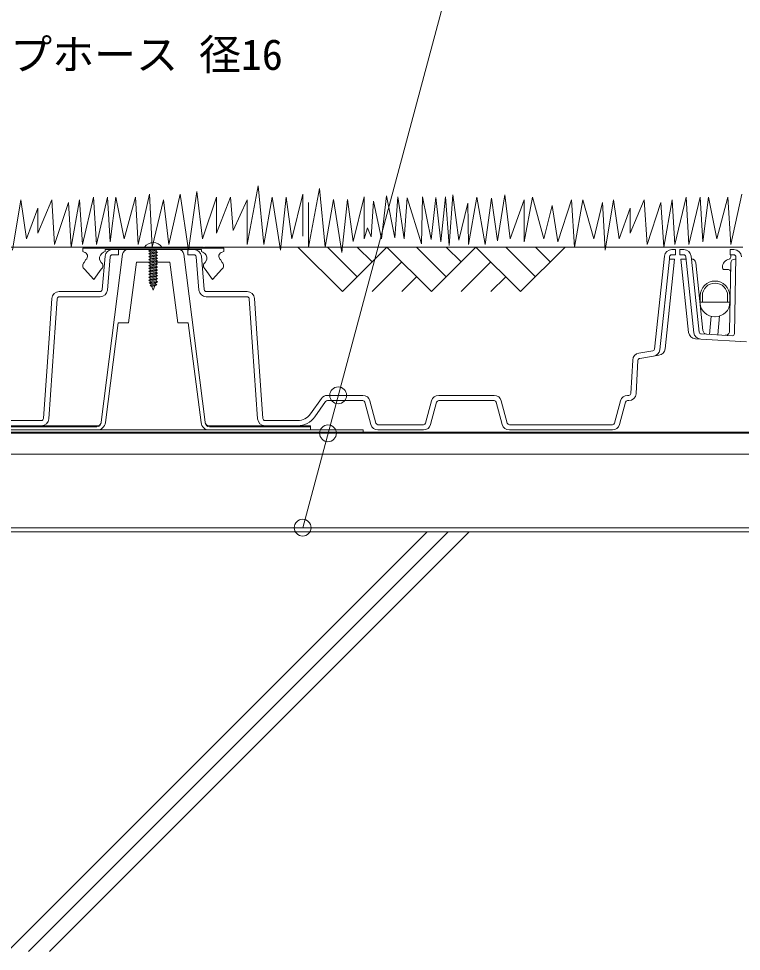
# Model space of a CAD drawing. Units: millimetres, scale not verified. Extents: x -1485 to 1485, y -1050 to 1050.
# Drawn here: x -232.5 to 111.9, y -415.8 to 28.9 of the extents above; entities that cross this region are included whole.
import ezdxf
from ezdxf.enums import TextEntityAlignment as Align

# ---------------------------------------------------------------- set-up
doc = ezdxf.new("R2010")
doc.units = ezdxf.units.MM
doc.header["$LTSCALE"] = 7
for name, color, linetype, lineweight in [('0-2_HATCH', 9, 'Continuous', 18), ('0-3_KUTAI', 3, 'Continuous', 18), ('0-4_BOUSUI', 1, 'Continuous', 18), ('0-6_dannnetu', 6, 'Continuous', 18), ('0-7_KANAMONO', 4, 'Continuous', 18), ('0-8_MOJI', 7, 'Continuous', 18), ('0-9_ecom', 7, 'Continuous', 9), ('0-A_GREEN', 3, 'Continuous', 18)]:
    doc.layers.add(name, color=color, linetype=linetype, lineweight=lineweight)
doc.styles.add('ＭＳ ゴシック', font='')
doc.styles.get('ＭＳ ゴシック').set_extended_font_data('MS Gothic')

msp = doc.modelspace()

# ---------------------------------------------------------------- linework, layer by layer
at = {"layer": '0-2_HATCH'}
for p, q in [((-237.775, -415.801), (-37.775, -215.801)), ((-227.775, -415.801), (-27.775, -215.801)), ((-217.775, -415.801), (-17.775, -215.801))]:
    msp.add_line(p, q, dxfattribs=at)
at = {"layer": '0-3_KUTAI'}
msp.add_line((681.628, -215.801), (-846.223, -215.801), dxfattribs=at)
at = {"layer": '0-4_BOUSUI'}
for p, q in [((681.628, -168.201), (-846.223, -168.201)), ((681.628, -168.801), (-846.223, -168.801)), ((681.628, -168.201), (-518.372, -168.201)), ((681.628, -213.801), (-846.223, -213.801))]:
    msp.add_line(p, q, dxfattribs=at)
msp.add_lwpolyline([(-268.372, -167.201), (-68.372, -167.201), (-68.372, -168.201), (-268.372, -168.201)], close=True, dxfattribs=at)
at = {"layer": '0-6_dannnetu'}
msp.add_line((681.628, -178.801), (-846.223, -178.801), dxfattribs=at)
at = {"layer": '0-7_KANAMONO'}
for p, q in [((-145.038, -80.001), (-191.707, -80.001)), ((-166.872, -81.201), (-170.472, -81.801)), ((-166.272, -82.501), (-170.472, -83.201)), ((-166.272, -83.901), (-170.472, -84.601)), ((-169.772, -81.397), (-168.989, -81.201)), ((-169.772, -81.397), (-169.772, -81.201)), ((-169.772, -82.205), (-166.972, -81.505)), ((-169.772, -82.797), (-166.972, -82.097)), ((-169.772, -83.605), (-166.972, -82.905)), ((-169.772, -84.197), (-166.972, -83.497)), ((-169.772, -85.005), (-166.972, -84.305)), ((-200.422, -85.955), (-201.211, -87.347)), ((-193.102, -87.347), (-193.891, -85.955)), ((-166.272, -85.301), (-170.472, -86.001)), ((-166.272, -86.701), (-170.472, -87.401)), ((-166.272, -88.101), (-170.472, -88.801)), ((-169.772, -85.597), (-166.972, -84.897)), ((-169.772, -86.405), (-166.972, -85.705)), ((-169.772, -86.997), (-166.972, -86.297)), ((-169.772, -87.805), (-166.972, -87.105)), ((-169.772, -88.397), (-166.972, -87.697)), ((-169.772, -89.205), (-166.972, -88.505)), ((-142.853, -85.955), (-143.642, -87.347)), ((-135.534, -87.347), (-136.323, -85.955)), ((-166.272, -89.501), (-170.472, -90.201)), ((-166.272, -90.901), (-170.472, -91.601)), ((-166.272, -92.301), (-170.472, -93.001)), ((-169.772, -89.797), (-166.972, -89.097)), ((-169.772, -90.605), (-166.972, -89.905)), ((-169.772, -91.197), (-166.972, -90.497)), ((-169.772, -92.005), (-166.972, -91.305)), ((-169.772, -92.597), (-166.972, -91.897)), ((-169.772, -93.405), (-166.972, -92.705)), ((-169.772, -93.997), (-166.972, -93.297)), ((-166.272, -93.701), (-170.472, -94.401)), ((-166.272, -95.101), (-170.472, -95.801)), ((-166.272, -96.501), (-170.313, -97.174)), ((-166.272, -96.501), (-170.313, -97.174)), ((-169.772, -94.805), (-166.972, -94.105)), ((-169.772, -95.397), (-166.972, -94.697)), ((-169.772, -96.205), (-166.972, -95.505)), ((-169.709, -96.781), (-166.972, -96.097)), ((-169.435, -97.564), (-167.106, -96.982)), ((-169.259, -98.068), (-167.316, -97.583)), ((-166.711, -97.974), (-169.85, -98.497)), ((-166.711, -97.974), (-169.85, -98.497)), ((-168.999, -98.812), (-167.626, -98.468)), ((105.388, -106.199), (105.388, -103.199)), ((106.388, -106.199), (106.388, -103.199))]:
    msp.add_line(p, q, dxfattribs=at)
for points in [[(-135.473, -82.443), (-134.766, -82.101), (-134.766, -80.601), (-201.979, -80.601), (-201.979, -82.101), (-201.271, -82.443)], [(-192.042, -82.443), (-191.334, -82.101), (-191.334, -81.201), (-145.41, -81.201)], [(-168.999, -98.812), (-169.85, -98.497), (-169.259, -98.068), (-169.435, -97.564), (-170.313, -97.174), (-169.709, -96.781), (-169.772, -96.601), (-169.772, -96.205), (-170.472, -95.801), (-169.772, -95.397), (-169.772, -94.805), (-170.472, -94.401), (-169.772, -93.997), (-169.772, -93.405), (-170.472, -93.001), (-169.772, -92.597), (-169.772, -92.005), (-170.472, -91.601), (-169.772, -91.197), (-169.772, -90.605), (-170.472, -90.201), (-169.772, -89.797), (-169.772, -89.205), (-170.472, -88.801), (-169.772, -88.397), (-169.772, -87.805), (-170.472, -87.401), (-169.772, -86.997), (-169.772, -86.405), (-170.472, -86.001), (-169.772, -85.597), (-169.772, -85.005), (-170.472, -84.601), (-169.772, -84.197), (-169.772, -83.605), (-170.472, -83.201), (-169.772, -82.797), (-169.772, -82.205), (-170.472, -81.801), (-169.772, -81.397)], [(-166.445, -81.201), (-166.972, -81.505), (-166.972, -82.097), (-166.272, -82.501), (-166.972, -82.905), (-166.972, -83.497), (-166.272, -83.901), (-166.972, -84.305), (-166.972, -84.897), (-166.272, -85.301), (-166.972, -85.705), (-166.972, -86.297), (-166.272, -86.701), (-166.972, -87.105), (-166.972, -87.697), (-166.272, -88.101), (-166.972, -88.505), (-166.972, -89.097), (-166.272, -89.501), (-166.972, -89.905), (-166.972, -90.497), (-166.272, -90.901), (-166.972, -91.305), (-166.972, -91.897), (-166.272, -92.301), (-166.972, -92.705), (-166.972, -93.297), (-166.272, -93.701), (-166.972, -94.105), (-166.972, -94.697), (-166.272, -95.101), (-166.972, -95.505), (-166.972, -96.097), (-166.272, -96.501), (-167.106, -96.982), (-167.316, -97.583), (-166.711, -97.974), (-167.626, -98.468), (-168.372, -100.601), (-168.999, -98.812)], [(-145.41, -81.201), (-145.41, -82.101), (-144.703, -82.443)], [(-201.133, -90.515), (-196.657, -95.401), (-193.181, -90.515)], [(-143.564, -90.515), (-140.088, -95.401), (-135.612, -90.515)], [(92.385, -103.199), (92.385, -106.199), (106.388, -106.199)], [(93.385, -103.199), (93.385, -106.199), (105.388, -106.199)]]:
    msp.add_lwpolyline(points, dxfattribs=at)
for centre, radius, start, end in [((-191.707, -85.509), 5.508, 90, 116.99147), ((-168.372, -83.001), 5.1, 36.03188, 143.96812), ((-145.038, -85.509), 5.508, 63.00853, 90), ((-201.681, -84.401), 2, 309.01589, 78.18299), ((-190.64, -85.424), 3.294, 115.18273, 189.26669), ((-146.104, -85.424), 3.294, 350.73331, 64.81727), ((-135.064, -84.401), 2, 101.81701, 230.98411), ((-199.952, -88.901), 2, 129.0159, 233.82139), ((-194.361, -88.901), 2, 306.17861, 50.9841), ((-142.383, -88.901), 2, 129.0159, 233.82139), ((-136.793, -88.901), 2, 306.17861, 50.9841), ((99.386, -103.199), 7.002, 0, 180), ((99.386, -103.199), 6.002, 0, 180)]:
    msp.add_arc(centre, radius, start, end, dxfattribs=at)
at = {"layer": '0-8_MOJI'}
msp.add_line((-97.125, -213.801), (53.814, 349.513), dxfattribs=at)
for centre in [(-80.218, -150.701), (-85.068, -168.801), (-97.125, -213.801)]:
    msp.add_circle(centre, 4, dxfattribs=at)
at = {"layer": '0-9_ecom'}
for p, q in [((-387.282, -80.001), (-191.707, -80.001)), ((-143.863, -80.001), (112.718, -80.001)), ((-99.376, -80.001), (-78.163, -101.214)), ((-85.234, -80.001), (-71.092, -94.143)), ((-56.95, -80.001), (-78.163, -101.214)), ((-71.092, -80.001), (-64.021, -87.072)), ((-56.95, -80.001), (-35.736, -101.214)), ((-42.807, -80.001), (-28.665, -94.143)), ((-14.523, -80.001), (-35.736, -101.214)), ((-28.665, -80.001), (-21.594, -87.072)), ((-14.523, -80.001), (6.69, -101.214)), ((-0.381, -80.001), (13.761, -94.143)), ((27.903, -80.001), (6.69, -101.214)), ((13.761, -80.001), (20.832, -87.072)), ((-192.69, -100.287), (-191.319, -84.4)), ((-184.872, -83.701), (-187.832, -83.701)), ((-185.872, -81.201), (-184.872, -81.201)), ((-150.872, -81.201), (-151.872, -81.201)), ((-144.055, -100.287), (-145.426, -84.4)), ((75.268, -84.332), (70.568, -128.672)), ((78.748, -83.701), (80.628, -83.701)), ((106.907, -84.814), (106.927, -83.701)), ((-188.828, -84.615), (-190.199, -100.502)), ((-147.916, -84.615), (-146.545, -100.502)), ((-49.879, -87.072), (-64.021, -101.214)), ((-7.452, -87.072), (-21.594, -101.214)), ((89.341, -120.818), (85.502, -84.595)), ((90.217, -87.49), (93.644, -119.814)), ((106.291, -120.118), (106.858, -87.666)), ((108.678, -121.29), (109.316, -84.718)), ((108.857, -85.701), (109.299, -85.701)), ((105.787, -90.701), (103.883, -90.701)), ((-42.808, -94.143), (-49.879, -101.214)), ((-0.381, -94.143), (-7.452, -101.214)), ((-213.139, -101.201), (-193.686, -101.201)), ((-123.605, -101.201), (-143.058, -101.201)), ((-214.137, -104.631), (-218.145, -161.945)), ((-122.608, -104.631), (-118.6, -161.945)), ((97.485, -112.977), (96.72, -121.666)), ((99.24, -113.201), (99.533, -113.201)), ((100.724, -121.889), (101.522, -112.818)), ((92.628, -123.943), (90.099, -123.803)), ((114.393, -125.151), (92.628, -123.943)), ((92.766, -121.447), (107.623, -122.271)), ((69.729, -129.554), (63.134, -130.596)), ((63.524, -133.065), (70.119, -132.024)), ((70.119, -132.024), (72.676, -131.62)), ((60.186, -133.854), (59.28, -149.758)), ((61.776, -149.9), (62.682, -133.996)), ((-68.44, -150.701), (-85.355, -150.701)), ((-5.84, -150.701), (-32.305, -150.701)), ((58.282, -150.701), (57.695, -150.701)), ((-88.211, -152.178), (-93.423, -159.536)), ((-91.383, -160.981), (-86.171, -153.623)), ((-85.355, -153.201), (-68.44, -153.201)), ((-67.474, -153.942), (-64.616, -164.607)), ((-62.201, -163.96), (-65.059, -153.295)), ((-35.686, -153.295), (-38.543, -163.96)), ((-36.128, -164.607), (-33.271, -153.942)), ((-32.305, -153.201), (-5.84, -153.201)), ((-4.874, -153.942), (-2.016, -164.607)), ((0.399, -163.96), (-2.459, -153.295)), ((54.314, -153.295), (51.457, -163.96)), ((53.872, -164.607), (56.729, -153.942)), ((57.695, -153.201), (58.282, -153.201)), ((-237.201, -162.701), (-221.636, -162.701)), ((-99.543, -162.701), (-115.108, -162.701)), ((-221.636, -165.201), (-237.201, -165.201)), ((-115.108, -165.201), (-99.543, -165.201)), ((-39.509, -164.701), (-61.235, -164.701)), ((-61.235, -167.201), (-39.509, -167.201)), ((50.491, -164.701), (1.365, -164.701)), ((1.365, -167.201), (50.491, -167.201))]:
    msp.add_line(p, q, dxfattribs=at)
at = {"layer": '0-9_ecom', "color": 150, "lineweight": 18}
for p, q in [((-182.95, -83.385), (-193.15, -163.454)), ((-156.274, -81.201), (-180.471, -81.201)), ((-143.595, -163.454), (-153.794, -83.385)), ((-193.213, -163.954), (-193.15, -163.454)), ((-143.531, -163.954), (-143.595, -163.454)), ((-243.372, -165.701), (-195.197, -165.701)), ((-93.372, -165.701), (-141.547, -165.701))]:
    msp.add_line(p, q, dxfattribs=at)
at = {"layer": '0-9_ecom'}
for points in [[(-187.832, -81.201), (-184.872, -81.201), (-184.872, -83.701)], [(-148.913, -81.201), (-151.872, -81.201), (-151.872, -83.701), (-148.913, -83.701)], [(80.628, -83.701), (80.628, -81.201), (78.748, -81.201)], [(84.507, -83.701), (82.628, -83.701), (82.628, -81.201), (84.507, -81.201)], [(87.988, -84.332), (88.133, -85.701), (91.827, -120.554)], [(108.316, -83.701), (106.665, -83.701), (106.665, -81.201), (108.438, -81.201)], [(73.054, -128.935), (77.637, -85.701), (77.754, -84.595)], [(75.611, -128.531), (80.151, -85.701), (77.637, -85.701)], [(86.812, -120.677), (83.105, -85.701), (85.619, -85.701)], [(-220.639, -161.771), (-217.802, -121.201), (-216.631, -104.457)], [(-193.686, -103.701), (-202.12, -103.701), (-213.139, -103.701)], [(-143.058, -103.701), (-134.625, -103.701), (-123.605, -103.701)], [(-116.106, -161.771), (-118.943, -121.201), (-120.114, -104.457)]]:
    msp.add_lwpolyline(points, dxfattribs=at)
at = {"layer": '0-9_ecom', "color": 150, "lineweight": 18}
for points in [[(-191.166, -163.706), (-185.114, -116.201), (-180.074, -116.201), (-176.38, -87.201), (-170.126, -87.201)], [(-166.972, -87.201), (-160.365, -87.201), (-156.67, -116.201), (-151.63, -116.201), (-145.579, -163.706)], [(-195.134, -165.201), (-243.372, -165.201), (-243.372, -167.201), (-195.134, -167.201)], [(-141.611, -167.201), (-93.372, -167.201), (-93.372, -165.201), (-141.611, -165.201)]]:
    msp.add_lwpolyline(points, dxfattribs=at)
at = {"layer": '0-9_ecom'}
for centre, radius, start, end in [((-187.832, -84.701), 3.5, 90, 175.06815), ((-187.832, -84.701), 1, 90, 175.06819), ((-148.913, -84.701), 3.5, 4.93185, 90), ((-148.913, -84.701), 1, 4.93181, 90), ((78.748, -84.701), 3.5, 90, 173.94924), ((78.748, -84.701), 1, 90, 173.94942), ((84.507, -84.701), 3.5, 6.05049, 90), ((84.507, -84.701), 1, 6.05077, 90), ((108.316, -84.701), 1, 359.00001, 90), ((108.438, -84.701), 3.5, 0.99999, 90), ((88.229, -87.701), 2, 6.05077, 90), ((106.883, -89.701), 4, 101.2808, 180), ((105.908, -84.797), 1, 281.13827, 358.99986), ((108.857, -87.701), 2, 90, 178.99999), ((103.883, -89.701), 1, 180, 270), ((105.787, -91.701), 1, 359, 90), ((-213.139, -104.701), 3.5, 90, 175.99999), ((-193.686, -100.201), 1, 270, 355.06815), ((-193.686, -100.201), 3.5, 270, 355.06819), ((-143.058, -100.201), 3.5, 184.93181, 270), ((-143.058, -100.201), 1, 184.93185, 270), ((-123.605, -104.701), 3.5, 4.00001, 90), ((-213.139, -104.701), 1, 90, 176), ((-123.605, -104.701), 1, 4, 90), ((99.533, -106.201), 7, 270, 359), ((99.24, -106.201), 7, 186.05076, 270), ((95.633, -119.603), 2, 186.05077, 266.82483), ((90.293, -120.308), 3.5, 186.05076, 266.82481), ((92.822, -120.449), 3.5, 186.05077, 266.82481), ((92.822, -120.449), 1, 186.05077, 266.82483), ((104.291, -120.083), 2, 266.82483, 358.99999), ((107.678, -121.273), 1, 266.82483, 359.00001), ((69.573, -128.566), 1, 278.97689, 353.94924), ((69.573, -128.566), 3.5, 278.97687, 353.94924), ((72.13, -128.163), 3.5, 278.97687, 353.94924), ((63.68, -134.053), 3.5, 98.97689, 176.74065), ((63.68, -134.053), 1, 98.97687, 176.74065), ((-85.355, -154.201), 3.5, 90, 144.68874), ((-68.44, -154.201), 3.5, 15.00004, 90), ((-32.305, -154.201), 3.5, 90, 164.99996), ((-5.84, -154.201), 3.5, 15.00004, 90), ((57.695, -154.201), 3.5, 90, 164.99996), ((58.282, -149.701), 1, 270, 356.74065), ((58.282, -149.701), 3.5, 270, 356.74065), ((-85.355, -154.201), 1, 90, 144.68879), ((-68.44, -154.201), 1, 14.99997, 90), ((-32.305, -154.201), 1, 90, 165.00003), ((-5.84, -154.201), 1, 14.99997, 90), ((57.695, -154.201), 1, 90, 165.00003), ((-99.543, -155.201), 7.5, 270, 324.68874), ((-221.636, -161.701), 1, 270, 356.00001), ((-221.636, -161.701), 3.5, 270, 356), ((-115.108, -161.701), 3.5, 184, 270), ((-115.108, -161.701), 1, 183.99999, 270), ((-99.543, -155.201), 10, 270, 324.68879), ((-61.235, -163.701), 1, 195.00004, 270), ((-39.509, -163.701), 1, 270, 344.99996), ((1.365, -163.701), 1, 195.00004, 270), ((50.491, -163.701), 1, 270, 344.99996), ((-61.235, -163.701), 3.5, 194.99997, 270), ((-39.509, -163.701), 3.5, 270, 345.00003), ((1.365, -163.701), 3.5, 194.99997, 270), ((50.491, -163.701), 3.5, 270, 345.00003)]:
    msp.add_arc(centre, radius, start, end, dxfattribs=at)
at = {"layer": '0-9_ecom', "color": 150, "lineweight": 18}
for centre, radius, start, end in [((-180.471, -83.701), 2.5, 90, 172.7407), ((-156.274, -83.701), 2.5, 7.2593, 90), ((-195.197, -163.701), 2, 270, 352.7407), ((-195.134, -163.201), 2, 270, 352.7407), ((-195.134, -163.201), 4, 270, 352.7407), ((-141.611, -163.201), 4, 187.2593, 270), ((-141.611, -163.201), 2, 187.2593, 270), ((-141.547, -163.701), 2, 187.2593, 270)]:
    msp.add_arc(centre, radius, start, end, dxfattribs=at)
at = {"layer": '0-A_GREEN'}
for points in [[(-223.409, -73.444), (-216.757, -57.478), (-215.426, -78.766), (-208.773, -58.808), (-207.443, -80.096), (-203.451, -57.478), (-202.121, -78.766), (-196.799, -56.147), (-195.468, -78.766), (-190.146, -56.147), (-188.816, -77.435), (-186.154, -56.147), (-182.163, -76.105), (-176.841, -56.147), (-175.51, -78.766), (-170.188, -54.817), (-168.858, -80.096), (-163.536, -57.478), (-160.875, -78.766), (-155.552, -54.817), (-151.561, -81.427), (-147.569, -53.486), (-144.908, -76.105), (-138.256, -56.147), (-138.256, -73.444), (-131.603, -56.147), (-130.272, -72.113), (-123.62, -57.478), (-123.62, -78.766), (-118.298, -50.825), (-115.637, -78.766), (-111.645, -56.147), (-107.654, -81.427), (-104.993, -56.147), (-102.332, -76.105), (-97.01, -54.817), (-97.01, -74.774)], [(-94.36, -58.713), (-94.36, -80.001), (-89.038, -52.06), (-86.377, -80.001), (-82.385, -57.382), (-78.394, -82.662), (-75.732, -57.382), (-73.071, -77.34), (-67.749, -56.052), (-67.749, -76.009), (-66.254, -70.803), (-64.425, -75.107), (-63.45, -58.046), (-59.55, -76.082), (-57.112, -55.608), (-53.213, -75.595), (-51.75, -56.096), (-48.825, -76.082), (-47.363, -56.583), (-40.538, -78.52), (-40.051, -56.096), (-35.907, -76.326), (-33.714, -56.339), (-31.276, -77.545), (-29.082, -56.096), (-27.376, -79.251), (-25.489, -55.124), (-22.745, -76.682), (-18.434, -59.043), (-18.16, -78.766), (-14.168, -56.147), (-10.176, -78.766), (-7.066, -56.692), (-4.323, -77.074), (-0.795, -55.124), (1.798, -76.105), (8.451, -57.478), (8.451, -77.435), (12.443, -56.147), (17.765, -76.105)], [(-235.384, -81.427), (-231.392, -57.478), (-228.731, -76.105), (-223.409, -61.469), (-223.409, -73.444)], [(17.765, -76.105), (21.756, -60.139), (24.417, -77.435), (31.07, -57.478), (32.4, -80.096), (36.392, -57.478), (41.714, -76.105), (45.706, -58.808), (47.036, -81.427), (51.028, -57.478), (53.689, -76.105), (59.011, -61.469), (59.011, -73.444), (65.663, -57.478), (66.994, -78.766), (73.647, -58.808), (74.977, -80.096), (78.969, -57.478), (80.299, -78.766), (85.621, -56.147), (86.952, -78.766), (92.274, -56.147), (93.604, -77.435), (96.265, -56.147), (100.257, -76.105), (105.579, -56.147), (106.91, -78.766), (112.232, -54.817)]]:
    msp.add_lwpolyline(points, dxfattribs=at)

# ---------------------------------------------------------------- texts
at = {"layer": '0-8_MOJI', "style": 'ＭＳ ゴシック'}
msp.add_text('FDドリップホース 径16', height=14.66, dxfattribs=at).set_placement((-316.452, 0.078), align=Align.BOTTOM_LEFT)

doc.saveas('drawing.dxf')
